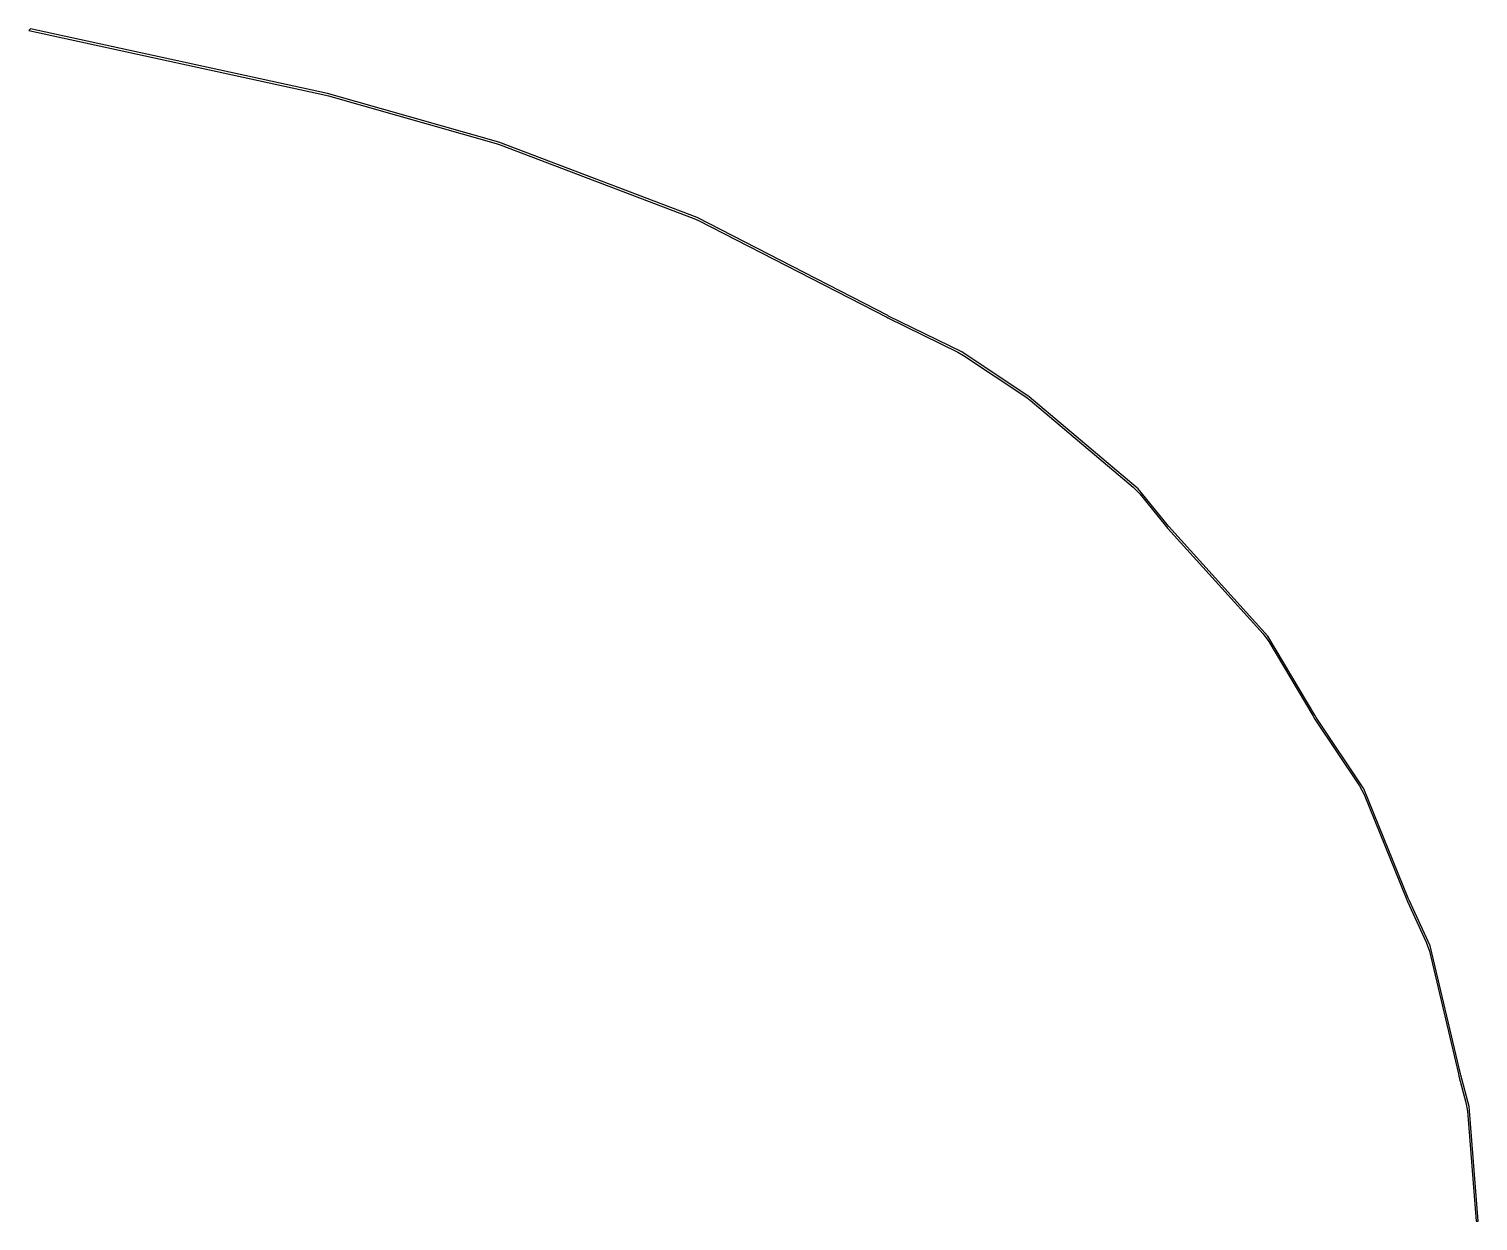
# Model space of a CAD drawing. Header units: metres. Extents: x 13.3 to 28.1, y 0.5 to 12.6.
import ezdxf

# ---------------------------------------------------------------- set-up
doc = ezdxf.new("R2010")
doc.units = ezdxf.units.M

msp = doc.modelspace()

# ---------------------------------------------------------------- linework, layer by layer
for p, q in [((13.3214, 12.6284), (13.3045, 12.6116)), ((13.3045, 12.6116), (16.3256, 11.9553)), ((16.3456, 11.9714), (13.3214, 12.6284)), ((16.3256, 11.9553), (16.3553, 11.9479)), ((18.0898, 11.4764), (16.3456, 11.9714)), ((16.3553, 11.9479), (18.0628, 11.4633)), ((18.0628, 11.4633), (18.1035, 11.4498)), ((20.1071, 10.7078), (18.0898, 11.4764)), ((18.1035, 11.4498), (20.0735, 10.6991)), ((20.0735, 10.6991), (20.123, 10.6771)), ((22.0493, 9.70958), (20.1071, 10.7078)), ((20.123, 10.6771), (22.0381, 9.69281)), ((22.0381, 9.69281), (22.0501, 9.68683)), ((22.0579, 9.70528), (22.0493, 9.70958)), ((22.0501, 9.68683), (22.7636, 9.33766)), ((22.803, 9.34059), (22.0579, 9.70528)), ((22.7636, 9.33766), (22.8203, 9.30504)), ((23.4897, 8.88213), (22.803, 9.34059)), ((22.8203, 9.30504), (23.4547, 8.88139)), ((23.4547, 8.88139), (23.4987, 8.84828)), ((24.5993, 7.94518), (23.4897, 8.88213)), ((23.4987, 8.84828), (24.5493, 7.96124)), ((24.5493, 7.96124), (24.6143, 7.89488)), ((24.8926, 7.58235), (24.5993, 7.94518)), ((24.6143, 7.89488), (24.8727, 7.57512)), ((24.8727, 7.57512), (24.8999, 7.54337)), ((24.9103, 7.56166), (24.8926, 7.58235)), ((24.8999, 7.54337), (25.8714, 6.46951)), ((25.9206, 6.44489), (24.9103, 7.56166)), ((25.8714, 6.46951), (25.9296, 6.39047)), ((26.397, 5.64055), (25.9206, 6.44489)), ((25.9296, 6.39047), (26.3764, 5.63614)), ((26.3764, 5.63614), (26.3982, 5.60149)), ((26.4112, 5.61803), (26.397, 5.64055)), ((26.8977, 4.88998), (26.4112, 5.61803)), ((26.3982, 5.60149), (26.852, 4.9223)), ((26.852, 4.9223), (26.8988, 4.83405)), ((27.3479, 3.77881), (26.8977, 4.88998)), ((26.8988, 4.83405), (27.3271, 3.77664)), ((27.3271, 3.77664), (27.3413, 3.74387)), ((27.3413, 3.74387), (27.5324, 3.32901)), ((27.3569, 3.75789), (27.3479, 3.77881)), ((27.5719, 3.29106), (27.3569, 3.75789)), ((27.5324, 3.32901), (27.5642, 3.23669)), ((27.8794, 1.98903), (27.5719, 3.29106)), ((27.5642, 3.23669), (27.8592, 1.98763)), ((27.8592, 1.98763), (27.865, 1.96486)), ((27.865, 1.96486), (27.9369, 1.69856)), ((27.8833, 1.97375), (27.8794, 1.98903)), ((27.9687, 1.65775), (27.8833, 1.97375)), ((27.9369, 1.69856), (27.9525, 1.60858)), ((28.0593, 0.49001), (27.9687, 1.65775)), ((27.9525, 1.60858), (28.0392, 0.49001)), ((28.0392, 0.49001), (28.0593, 0.49001))]:
    msp.add_line(p, q)

doc.saveas('drawing.dxf')
